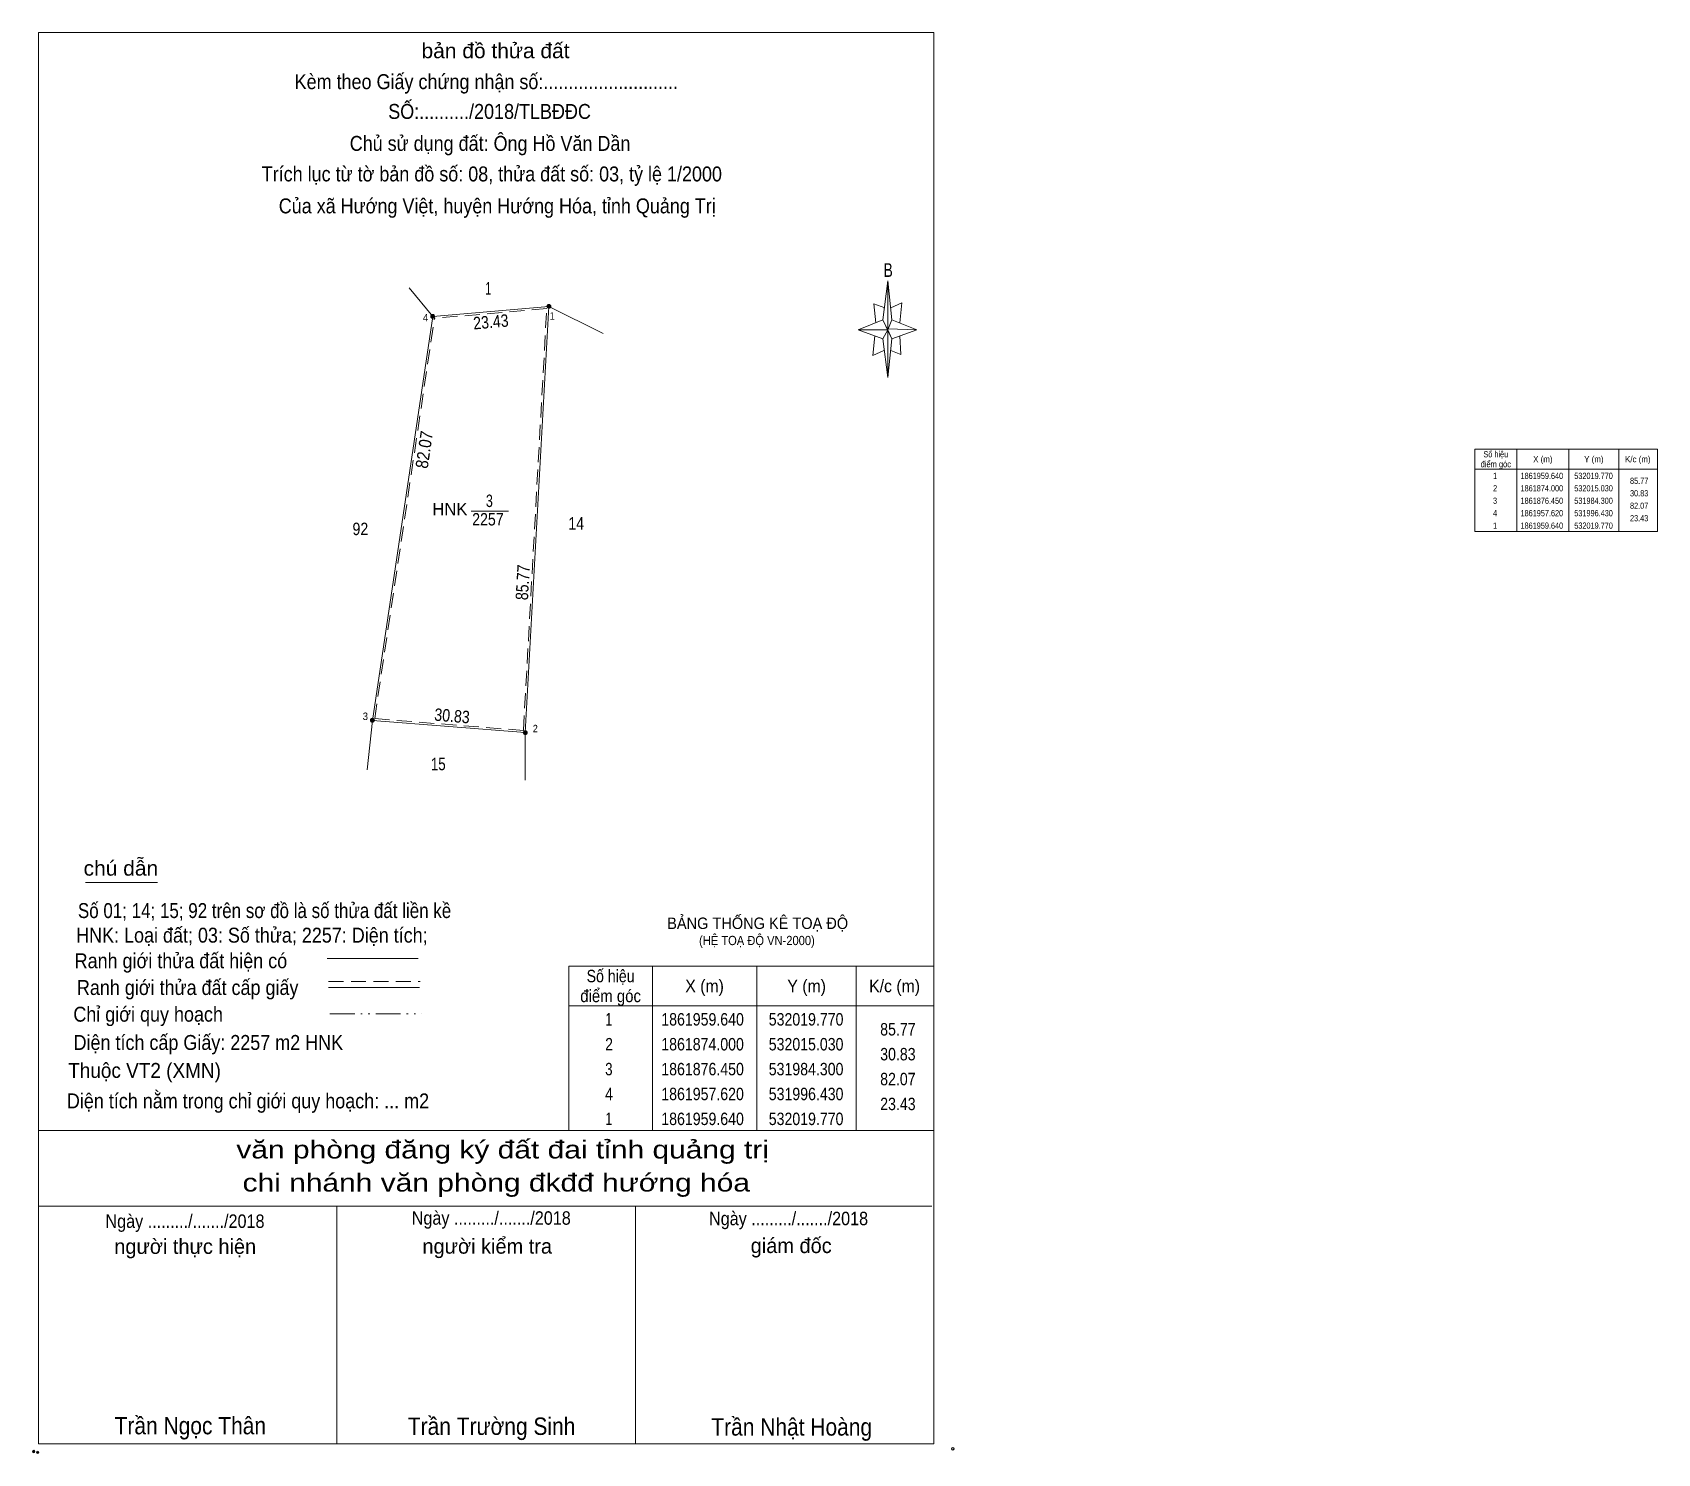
# Model space of a CAD drawing. Header units: metres. Extents: x 531916 to 532243, y 1861729 to 1862015.
import ezdxf
from ezdxf.enums import TextEntityAlignment as Align

# ---------------------------------------------------------------- set-up
doc = ezdxf.new("R2010")
doc.units = ezdxf.units.M
doc.header["$PDMODE"] = 32
doc.header["$PDSIZE"] = 0.5
doc.linetypes.add('DASH_DOUBLE_DOT', pattern=[9.2, 5, -1.2, 0.3, -1.2, 0.3, -1.2])
doc.linetypes.add('MEDIUM_DASHED', pattern=[4.5, 3, -1.5])
for name, color, linetype, lineweight in [('1', 7, 'Continuous', 13), ('10', 7, 'Continuous', 13), ('17', 7, 'Continuous', 13), ('2', 7, 'Continuous', 13), ('5', 7, 'Continuous', 13), ('6', 7, 'Continuous', 13), ('63', 7, 'Continuous', 13)]:
    doc.layers.add(name, color=color, linetype=linetype, lineweight=lineweight)

msp = doc.modelspace()

# ---------------------------------------------------------------- hatches: boundary and pattern name
at = {"layer": '17'}
for points in [[(531996.83, 1861957.62, 1), (531996.03, 1861957.62, 1)], [(532020.17, 1861959.64, 1), (532019.37, 1861959.64, 1)], [(531984.7, 1861876.45, 1), (531983.9, 1861876.45, 1)], [(532015.43, 1861874, 1), (532014.63, 1861874, 1)]]:
    msp.add_hatch(color=256, dxfattribs=at).paths.add_polyline_path(points)

# ---------------------------------------------------------------- linework, layer by layer
at = {"layer": '1'}
msp.add_lwpolyline([(532019.77, 1861959.64), (532015.03, 1861874), (531984.3, 1861876.45), (531996.43, 1861957.62)], close=True, dxfattribs=at)
at = {"layer": '10'}
for p, q in [((531996.43, 1861957.62), (531991.72, 1861963.4)), ((531984.3, 1861876.45), (531996.43, 1861957.62)), ((532019.77, 1861959.64), (531996.43, 1861957.62)), ((532015.03, 1861874), (532019.77, 1861959.64)), ((532030.71, 1861954.2), (532019.77, 1861959.64)), ((531983.23, 1861866.5), (531984.3, 1861876.45)), ((532015.03, 1861874), (531984.3, 1861876.45)), ((532015.03, 1861864.43), (532015.03, 1861874))]:
    msp.add_line(p, q, dxfattribs=at)
at = {"layer": '10', "linetype": 'MEDIUM_DASHED'}
for p, q in [((532019.34, 1861959.2), (531996.78, 1861957.25)), ((532014.65, 1861874.43), (532019.34, 1861959.2)), ((531984.76, 1861876.82), (531996.78, 1861957.25)), ((532014.65, 1861874.43), (531984.76, 1861876.82))]:
    msp.add_line(p, q, dxfattribs=at)
at = {"layer": '17'}
msp.add_line((531926.65, 1861843.9), (531941.13, 1861843.9), dxfattribs=at)
for centre in [(531996.43, 1861957.62), (532019.77, 1861959.64), (531984.3, 1861876.45), (532015.03, 1861874)]:
    msp.add_circle(centre, 0.4, dxfattribs=at)
at = {"layer": '2'}
for points in [[(531983.23, 1861866.5), (531984.3, 1861876.45), (531996.43, 1861957.62), (531991.72, 1861963.4)], [(532030.71, 1861954.2), (532019.77, 1861959.64), (531996.43, 1861957.62), (531991.72, 1861963.4)], [(532030.71, 1861954.2), (532019.77, 1861959.64), (532015.03, 1861874), (532015.03, 1861864.43)], [(531983.23, 1861866.5), (531984.3, 1861876.45), (532015.03, 1861874), (532015.03, 1861864.43)]]:
    msp.add_lwpolyline(points, dxfattribs=at)
at = {"layer": '5'}
for p, q in [((532086.91, 1861956.96), (532087.91, 1861964.76)), ((532086.91, 1861953.16), (532081.91, 1861954.96)), ((532088.71, 1861956.96), (532093.71, 1861954.96)), ((532088.71, 1861953.16), (532087.91, 1861945.36)), ((532090.31, 1861953.76), (532090.51, 1861949.96)), ((532090.51, 1861949.96), (532088.51, 1861950.76)), ((531917.17, 1861794.08), (532097.17, 1861794.08)), ((531917.17, 1861778.88), (532096.77, 1861778.88)), ((531917.17, 1861778.88), (532096.77, 1861778.88)), ((531917.17, 1861778.88), (532096.77, 1861778.88)), ((531977.17, 1861731.08), (531977.17, 1861778.88)), ((532037.17, 1861731.08), (532037.17, 1861778.88))]:
    msp.add_line(p, q, dxfattribs=at)
for points in [[(531917.17, 1862014.68), (532097.17, 1862014.68), (532097.17, 1861731.08), (531917.17, 1861731.08)], [(532087.91, 1861964.76), (532088.71, 1861956.96), (532087.91, 1861954.96)], [(532087.91, 1861954.96), (532081.91, 1861954.96), (532086.91, 1861956.96), (532088.71, 1861953.16), (532093.71, 1861954.96), (532087.91, 1861955.16)], [(532087.91, 1861954.96), (532087.91, 1861945.36), (532086.91, 1861953.16)]]:
    msp.add_lwpolyline(points, close=True, dxfattribs=at)
for points in [[(532087.31, 1861959.36), (532085.11, 1861960.16), (532085.51, 1861956.36)], [(532088.51, 1861959.36), (532090.71, 1861960.36), (532090.31, 1861956.36)], [(532087.91, 1861954.96), (532086.91, 1861956.96), (532081.91, 1861954.96)], [(532087.91, 1861954.96), (532088.71, 1861953.16), (532093.71, 1861954.96)], [(532085.31, 1861953.76), (532084.91, 1861949.76), (532087.11, 1861950.76)], [(532097.17, 1861731.08), (531917.17, 1861731.08), (531917.17, 1861778.88)]]:
    msp.add_lwpolyline(points, dxfattribs=at)
for p in [(531916.23, 1861729.54), (531917.03, 1861729.4)]:
    msp.add_point(p, dxfattribs=at)
at = {"layer": '6'}
for p, q in [((531975.23, 1861828.64), (531993.51, 1861828.64)), ((531975.51, 1861822.78), (531993.79, 1861822.78))]:
    msp.add_line(p, q, dxfattribs=at)
at = {"layer": '6', "linetype": 'MEDIUM_DASHED'}
msp.add_line((531975.51, 1861824.02), (531993.91, 1861824.02), dxfattribs=at)
at = {"layer": '6'}
msp.add_point((532100.97, 1861730.08), dxfattribs=at)
at = {"layer": '63'}
for p, q in [((532214.31, 1861930.94), (532214.31, 1861914.44)), ((532224.81, 1861930.94), (532224.81, 1861914.44)), ((532234.81, 1861930.94), (532234.81, 1861914.44)), ((532205.91, 1861926.94), (532242.61, 1861926.94)), ((532004.16, 1861918.5), (532011.69, 1861918.5)), ((532040.57, 1861827.08), (532040.57, 1861794.08)), ((532061.57, 1861827.08), (532061.57, 1861794.08)), ((532081.57, 1861827.08), (532081.57, 1861794.08)), ((532023.77, 1861819.08), (532097.17, 1861819.08))]:
    msp.add_line(p, q, dxfattribs=at)
at = {"layer": '63', "linetype": 'DASH_DOUBLE_DOT'}
msp.add_line((531975.77, 1861817.52), (531994.17, 1861817.52), dxfattribs=at)
at = {"layer": '63'}
for points in [[(532205.91, 1861930.94), (532242.61, 1861930.94), (532242.61, 1861914.44), (532205.91, 1861914.44)], [(532023.77, 1861827.08), (532097.17, 1861827.08), (532097.17, 1861794.08), (532023.77, 1861794.08)]]:
    msp.add_lwpolyline(points, close=True, dxfattribs=at)

# ---------------------------------------------------------------- texts
at = {"layer": '1'}
for s, width, p in [('3', 0.75, (532007.815, 1861919.33)), ('2257', 0.85, (532007.52, 1861915.62))]:
    msp.add_text(s, height=2.5, dxfattribs=dict(at, width=width)).set_placement(p, align=Align.CENTER)
msp.add_text('HNK', height=2.5, dxfattribs=at).set_placement((531999.88, 1861917.66), align=Align.CENTER)
for s, height, width, p in [('BẢNG THỐNG KÊ TOẠ ĐỘ ', 2.3, 0.95, (532043.56, 1861834.54)), ('(HỆ TOẠ ĐỘ VN-2000)', 1.86, 0.9, (532049.96, 1861831.3))]:
    msp.add_text(s, height=height, dxfattribs=dict(at, width=width)).set_placement(p)
at = {"layer": '5'}
for s, height, width, p in [('bản đồ thửa đất', 3, 1.05, (532009.05, 1862009.52)), ('Kèm theo Giấy chứng nhận số:...........................', 3, 0.9, (532007.21, 1862003.3)), ('SỐ:........../2018/TLBĐĐC', 3, 0.9, (532007.85, 1861997.32)), ('Chủ sử dụng đất: Ông Hồ Văn Dần', 3, 0.9, (532007.95, 1861990.9)), ('Trích lục từ tờ bản đồ số: 08, thửa đất số: 03, tỷ lệ 1/2000 ', 3, 0.9, (532008.81, 1861984.76)), ('Của xã Hướng Việt, huyện Hướng Hóa, tỉnh Quảng Trị', 3, 0.9, (532009.4, 1861978.34)), ('B', 2.755, 0.75, (532087.985, 1861965.56)), ('văn phòng đăng ký đất đai tỉnh quảng trị', 3.6, 1.25, (532010.485, 1861788.43)), ('chi nhánh văn phòng đkđđ hướng hóa', 3.6, 1.25, (532009.2, 1861781.79)), ('Ngày ........./......./2018', 2.7, 0.9, (532008.19, 1861775.12)), ('Ngày ........./......./2018', 2.7, 0.9, (531946.63, 1861774.48)), ('Ngày ........./......./2018', 2.7, 0.9, (532067.95, 1861775.02)), ('Trần Ngọc Thân', 3.5, 0.9, (531947.705, 1861733)), ('Trần Trường Sinh', 3.5, 0.9, (532008.26, 1861732.88)), ('Trần Nhật Hoàng', 3.5, 0.9, (532068.585, 1861732.74))]:
    msp.add_text(s, height=height, dxfattribs=dict(at, width=width)).set_placement(p, align=Align.CENTER)
for s, p in [('người thực hiện', (531946.675, 1861769.26)), ('người kiểm tra', (532007.385, 1861769.3)), ('giám đốc', (532068.48, 1861769.42))]:
    msp.add_text(s, height=3, dxfattribs=at).set_placement(p, align=Align.CENTER)
at = {"layer": '6'}
for s, width, p in [('chú dẫn', 1.05, (531926.25, 1861845.26)), ('Số 01; 14; 15; 92 trên sơ đồ là số thửa đất liền kề', 0.85, (531925.11, 1861836.74)), ('HNK: Loại đất; 03: Số thửa; 2257: Diện tích;', 0.9, (531924.75, 1861831.8)), ('Ranh giới thửa đất hiện có ', 0.9, (531924.45, 1861826.66)), ('Ranh giới thửa đất cấp giấy', 0.9, (531924.91, 1861821.28)), ('Chỉ giới quy hoạch', 0.9, (531924.19, 1861815.92)), ('Diện tích cấp Giấy: 2257 m2 HNK', 0.9, (531924.23, 1861810.24)), ('Thuộc VT2 (XMN)', 0.95, (531923.15, 1861804.62)), ('Diện tích nằm trong chỉ giới quy hoạch: ... m2', 0.9, (531922.89, 1861798.5))]:
    msp.add_text(s, height=3, dxfattribs=dict(at, width=width)).set_placement(p)
at = {"layer": '63'}
for s, height, width, p in [('1', 2.5, 0.65, (532007.59, 1861962.02)), ('điểm góc', 1.25, 0.9, (532210.11, 1861927.32)), ('Số hiệu', 1.25, 0.85, (532210.11, 1861929.32)), ('X (m)', 1.25, 0.95, (532219.56, 1861928.32)), ('Y (m)', 1.25, 0.95, (532229.815, 1861928.32)), ('K/c (m)', 1.25, 0.95, (532238.655, 1861928.32)), (' 1', 1.25, 0.75, (532209.76, 1861924.97)), ('1861959.640', 1.25, 0.85, (532219.36, 1861924.97)), ('532019.770', 1.25, 0.85, (532229.76, 1861924.97)), (' 2', 1.25, 0.85, (532209.765, 1861922.47)), ('1861874.000', 1.25, 0.85, (532219.36, 1861922.47)), ('532015.030', 1.25, 0.85, (532229.76, 1861922.47)), (' 4', 1.25, 0.85, (532209.76, 1861917.47)), (' 3', 1.25, 0.8, (532209.755, 1861919.97)), ('1861876.450', 1.25, 0.85, (532219.36, 1861919.97)), ('1861957.620', 1.25, 0.85, (532219.36, 1861917.47)), ('531984.300', 1.25, 0.85, (532229.76, 1861919.97)), ('531996.430', 1.25, 0.85, (532229.76, 1861917.47)), ('92', 2.5, 0.85, (531981.88, 1861913.69)), ('14', 2.5, 0.85, (532025.265, 1861914.8)), (' 1', 1.25, 0.75, (532209.76, 1861914.97)), ('1861959.640', 1.25, 0.85, (532219.36, 1861914.97)), ('532019.770', 1.25, 0.85, (532229.76, 1861914.97)), ('15', 2.5, 0.8, (531997.54, 1861866.44)), ('Số hiệu', 2.5, 0.85, (532032.18, 1861823.84)), ('X (m)', 2.5, 0.95, (532051.07, 1861821.84)), ('Y (m)', 2.5, 0.95, (532071.585, 1861821.84)), ('K/c (m)', 2.5, 0.95, (532089.26, 1861821.84)), ('điểm góc', 2.5, 0.9, (532032.18, 1861819.84)), (' 1', 2.5, 0.75, (532031.465, 1861815.14)), ('1861959.640', 2.5, 0.85, (532050.67, 1861815.14)), ('532019.770', 2.5, 0.85, (532071.475, 1861815.14)), (' 2', 2.5, 0.85, (532031.48, 1861810.14)), ('1861874.000', 2.5, 0.85, (532050.67, 1861810.14)), ('532015.030', 2.5, 0.85, (532071.475, 1861810.14)), (' 3', 2.5, 0.8, (532031.46, 1861805.14)), ('1861876.450', 2.5, 0.85, (532050.67, 1861805.14)), ('531984.300', 2.5, 0.85, (532071.475, 1861805.14)), (' 4', 2.5, 0.85, (532031.465, 1861800.14)), ('1861957.620', 2.5, 0.85, (532050.67, 1861800.14)), ('531996.430', 2.5, 0.85, (532071.475, 1861800.14)), (' 1', 2.5, 0.75, (532031.465, 1861795.14)), ('1861959.640', 2.5, 0.85, (532050.67, 1861795.14)), ('532019.770', 2.5, 0.85, (532071.475, 1861795.14))]:
    msp.add_text(s, height=height, dxfattribs=dict(at, width=width)).set_placement(p, align=Align.CENTER)
for s, height, width, p in [(' 4', 1.5, 0.95, (531995.51, 1861956.62)), (' 1', 1.5, 0.9, (532020.94, 1861956.98)), ('85.77', 1.25, 0.85, (532240.76, 1861923.97)), ('30.83', 1.25, 0.85, (532240.76, 1861921.47)), ('82.07', 1.25, 0.85, (532240.76, 1861918.97)), ('23.43', 1.25, 0.85, (532240.76, 1861916.47)), (' 3', 1.5, 0.95, (531983.41, 1861876.53)), (' 2', 1.5, 0.9, (532017.55, 1861874.07)), ('85.77', 2.5, 0.85, (532093.48, 1861813.14)), ('30.83', 2.5, 0.85, (532093.48, 1861808.14)), ('82.07', 2.5, 0.85, (532093.48, 1861803.14)), ('23.43', 2.5, 0.85, (532093.48, 1861798.14))]:
    msp.add_text(s, height=height, dxfattribs=dict(at, width=width)).set_placement(p, align=Align.RIGHT)
for s, rotation, width, p in [('23.43', 4.946, 0.85, (532008.222, 1861955.307)), ('82.07', 81.501, 0.9, (531995.957, 1861930.67)), ('85.77', 86.832, 0.85, (532015.762, 1861904.116)), ('30.83', 355.442, 0.85, (532000.221, 1861876.129))]:
    msp.add_text(s, height=2.5, rotation=rotation, dxfattribs=dict(at, width=width)).set_placement(p, align=Align.CENTER)

doc.saveas('drawing.dxf')
